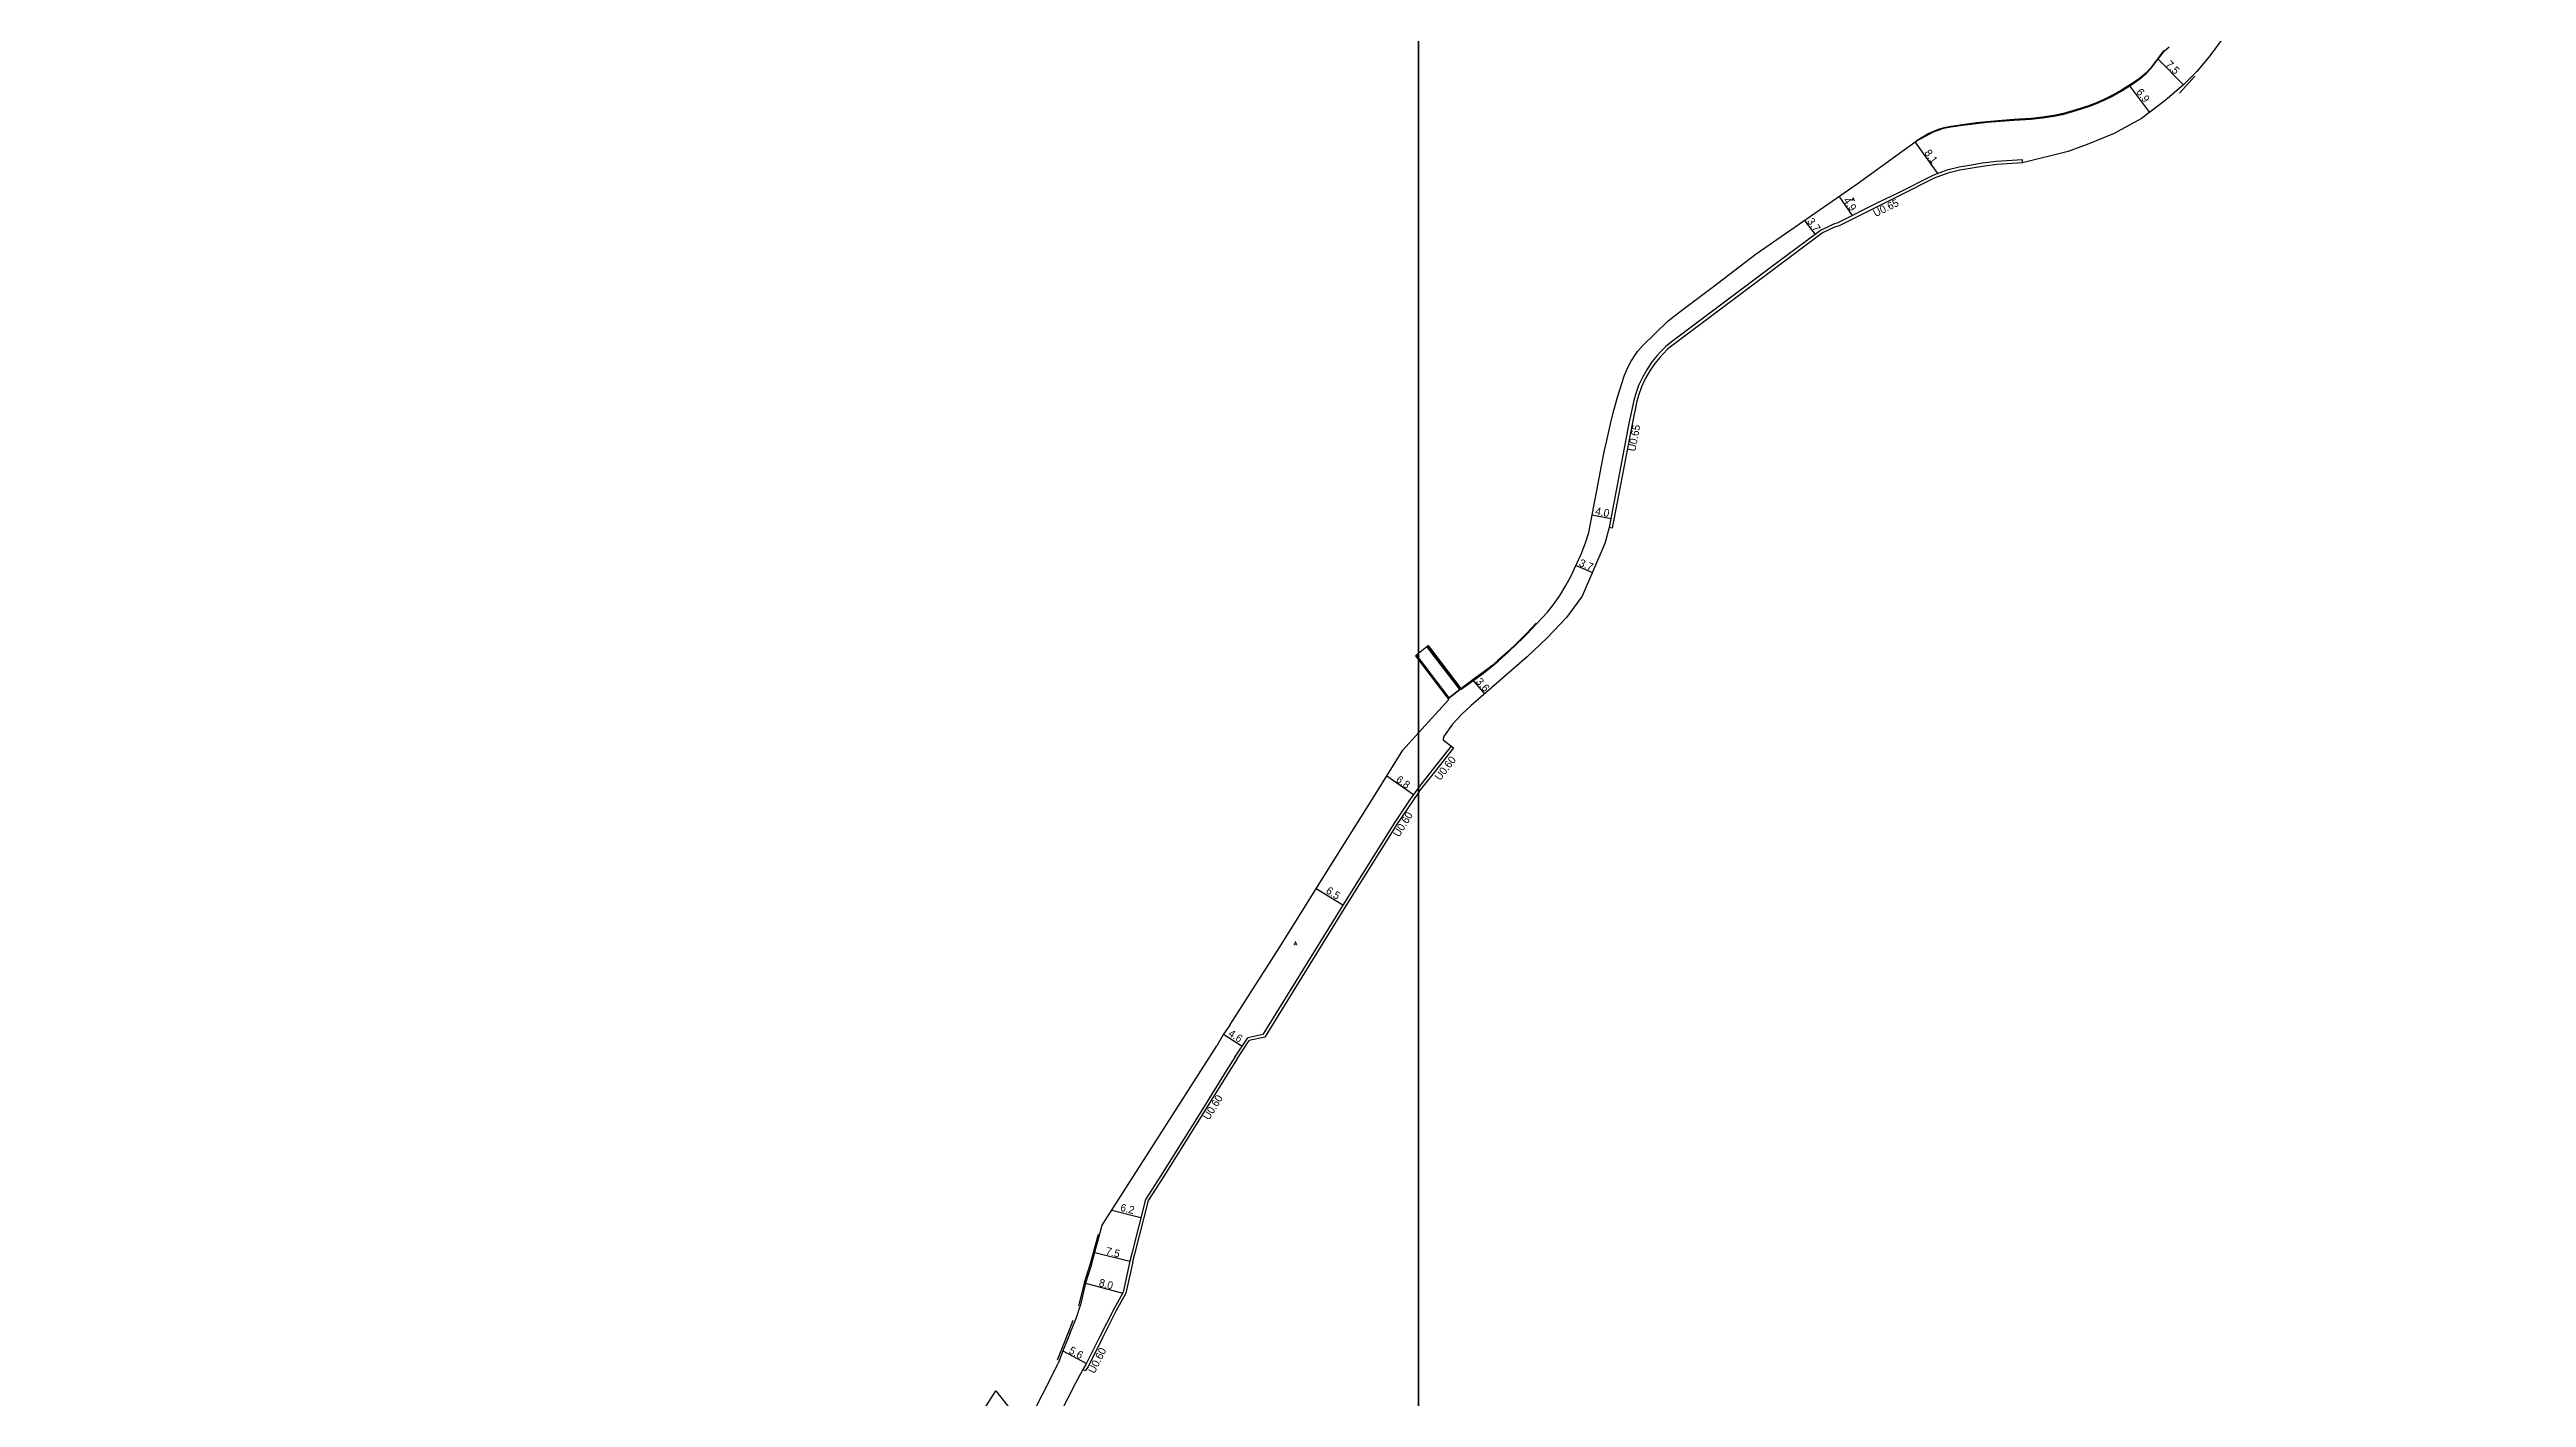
# Model space of a CAD drawing. Header units: metres. Extents: x -4000 to -2400, y -96000 to -93000.
# Drawn here: x -3485 to -2970, y -93548 to -93267 of the extents above; entities that cross this region are included whole.
import ezdxf

# ---------------------------------------------------------------- set-up
doc = ezdxf.new("R2010")
doc.units = ezdxf.units.M
doc.header["$LTSCALE"] = 2.5
for name, color, linetype in [('側溝・桝', 7, 'Continuous'), ('図郭', 7, 'Continuous'), ('幅員', 7, 'Continuous'), ('歩道・分離帯・安全施設', 7, 'Continuous'), ('舗装', 7, 'Continuous'), ('道路', 7, 'Continuous')]:
    doc.layers.add(name, color=color, linetype=linetype)
doc.styles.get("Standard").update_dxf_attribs({"font": ''})
doc.styles.add('YOKO_DECO', font='txt.shx', dxfattribs={"bigfont": 'extfont.shx'})
doc.styles.get('Standard').set_extended_font_data('@MS PGothic')

msp = doc.modelspace()

# ---------------------------------------------------------------- linework, layer by layer
at = {"layer": '側溝・桝'}
for points in [[(-3074.37, -93290.94), (-3074.41, -93290.29), (-3079.77, -93290.64), (-3082.77, -93291.02), (-3084.98, -93291.38), (-3087.57, -93291.85), (-3090.09, -93292.44), (-3093.02, -93293.54), (-3100.17, -93297.13), (-3104.51, -93299.27), (-3112.79, -93303.4), (-3113.69, -93303.7), (-3115.1, -93304.36), (-3116.19, -93304.86), (-3116.93, -93305.39), (-3125.27, -93311.62), (-3135.54, -93319.31), (-3147.72, -93328.47), (-3148.65, -93329.23), (-3149.61, -93330.2), (-3150.34, -93330.99), (-3151.41, -93332.29), (-3152.44, -93333.84), (-3153.44, -93335.57), (-3154.26, -93337.28), (-3154.9, -93339.15), (-3155.23, -93340.39), (-3156.24, -93345.19), (-3160.38, -93366.83)], [(-3193.23, -93412.31), (-3195.16, -93414.75), (-3197.26, -93417.4), (-3200, -93420.9)], [(-3200, -93420.9), (-3200.12, -93421.05), (-3201.72, -93423.32), (-3204.96, -93428.11), (-3215.43, -93444.83), (-3232.37, -93472.3), (-3235.49, -93472.96)], [(-3238.24, -93477.03), (-3240.04, -93479.89), (-3245.51, -93488.72), (-3253.68, -93501.78), (-3256.83, -93506.6), (-3259.68, -93517.88), (-3260.06, -93519.45)], [(-3238.24, -93477.03), (-3235.49, -93472.96)], [(-3260.06, -93519.45), (-3261.47, -93525.9), (-3263.47, -93529.57)], [(-3263.47, -93529.57), (-3266.29, -93535.14)], [(-3266.29, -93535.14), (-3269.21, -93540.99), (-3269.85, -93542)]]:
    msp.add_lwpolyline(points, dxfattribs=at)
at = {"layer": '図郭'}
for points in [[(-4000, -93000), (-3200, -93000), (-3200, -93600), (-4000, -93600)], [(-3200, -93000), (-2400, -93000), (-2400, -93600), (-3200, -93600)]]:
    msp.add_lwpolyline(points, close=True, dxfattribs=at)
at = {"layer": '幅員'}
for points in [[(-3046.17, -93269.36), (-3040.87, -93274.67)], [(-3052.1, -93274.93), (-3047.97, -93280.42)], [(-3091.96, -93293.14), (-3096.69, -93286.58)], [(-3109.74, -93301.88), (-3112.51, -93297.89)], [(-3119.71, -93302.89), (-3117.51, -93305.82)], [(-3163.9, -93364.2), (-3160.02, -93364.94)], [(-3167.25, -93374.69), (-3163.85, -93376.15)], [(-3188.65, -93398.66), (-3186.26, -93401.4)], [(-3206.6, -93418.51), (-3201.07, -93422.39)], [(-3221.27, -93441.91), (-3215.74, -93445.32)], [(-3240.56, -93472.26), (-3236.67, -93474.72)], [(-3263.83, -93508.83), (-3257.78, -93510.36)], [(-3267.36, -93517.66), (-3260.06, -93519.45)], [(-3269.25, -93524.06), (-3261.52, -93526.12)], [(-3274.03, -93538.14), (-3269.08, -93540.76)]]:
    msp.add_lwpolyline(points, dxfattribs=at)
at = {"layer": '歩道・分離帯・安全施設'}
for points in [[(-3044.95, -93267.57), (-3047.77, -93271.2), (-3048.7, -93272.24), (-3050.03, -93273.36), (-3051.71, -93274.5), (-3053.82, -93275.81), (-3055.63, -93276.83), (-3057.43, -93277.71), (-3058.97, -93278.41), (-3060.63, -93279.07), (-3063.28, -93279.92), (-3065.83, -93280.64), (-3067.84, -93281.05), (-3070.23, -93281.44), (-3072.59, -93281.7), (-3076.19, -93281.93), (-3081.82, -93282.37), (-3083.97, -93282.62), (-3086.85, -93283.01), (-3089.3, -93283.34), (-3090.76, -93283.61), (-3091.94, -93284), (-3092.9, -93284.39), (-3093.84, -93284.84), (-3095.63, -93285.83), (-3096.53, -93286.34)], [(-3041.75, -93276.42), (-3038.53, -93272.87)], [(-3175.52, -93386.73), (-3177.59, -93388.95), (-3178.59, -93389.93), (-3179.53, -93390.84), (-3181.34, -93392.58), (-3183.55, -93394.53), (-3184.75, -93395.56), (-3186.61, -93397), (-3188.13, -93398.06), (-3191.19, -93400.36)], [(-3200.33, -93393.58), (-3200, -93394.02)], [(-3200, -93394.02), (-3193.81, -93402.24)], [(-3191.43, -93400.31), (-3198.07, -93391.6)], [(-3266.62, -93513.93), (-3268.3, -93520.04)], [(-3268.3, -93520.04), (-3269.54, -93523.98), (-3270.11, -93526.3), (-3270.71, -93528.75)], [(-3271.9, -93531.84), (-3272.93, -93534.53), (-3274.35, -93537.96), (-3275.16, -93540.08)]]:
    msp.add_lwpolyline(points, dxfattribs=at)
at = {"layer": '舗装'}
for points in [[(-3200.42, -93393.3), (-3200, -93392.96)], [(-3200, -93392.96), (-3198.28, -93391.58)], [(-3193.63, -93402.27), (-3191.43, -93400.48)]]:
    msp.add_lwpolyline(points, dxfattribs=at)
at = {"layer": '道路'}
for points in [[(-3032.45, -93264.6), (-3035.38, -93268.67), (-3038.1, -93271.91), (-3040.91, -93274.71), (-3044.71, -93277.97), (-3049.66, -93281.69), (-3055.31, -93284.82), (-3060.96, -93287.09), (-3064.86, -93288.59), (-3074.37, -93290.94), (-3079.7, -93291.28), (-3082.68, -93291.66), (-3084.87, -93292.02), (-3087.43, -93292.48), (-3089.9, -93293.06), (-3092.76, -93294.14), (-3099.87, -93297.71), (-3104.22, -93299.85), (-3112.54, -93304.01), (-3113.45, -93304.31), (-3114.82, -93304.95), (-3115.86, -93305.43), (-3116.55, -93305.91), (-3124.88, -93312.14), (-3135.15, -93319.83), (-3147.32, -93328.98), (-3148.21, -93329.71), (-3149.14, -93330.65), (-3149.85, -93331.42), (-3150.88, -93332.68), (-3151.89, -93334.19), (-3152.87, -93335.88), (-3153.66, -93337.53), (-3154.27, -93339.34), (-3154.6, -93340.54), (-3155.6, -93345.32), (-3159.74, -93366.95), (-3160.38, -93366.83), (-3161.29, -93370.14), (-3165.94, -93381.06), (-3169.26, -93385.5), (-3173.27, -93389.78), (-3177.42, -93393.73), (-3189.07, -93403.83), (-3191.03, -93405.66), (-3192.91, -93407.76), (-3194.83, -93410.34), (-3194.89, -93411.01), (-3192.76, -93412.68), (-3194.69, -93415.13)], [(-3198.28, -93391.58), (-3191.43, -93400.48), (-3191.13, -93400.45), (-3188.01, -93398.19), (-3186.53, -93397.14), (-3184.68, -93395.69), (-3183.43, -93394.63), (-3181.27, -93392.67), (-3179.47, -93390.94), (-3178.5, -93390.02), (-3177.5, -93389.02), (-3175.43, -93386.8), (-3173.16, -93384.39), (-3172.14, -93383.11), (-3170.71, -93381.08), (-3169.4, -93378.88), (-3168.29, -93376.85), (-3167.54, -93375.33), (-3166.19, -93372.36), (-3165.29, -93370), (-3164.6, -93367.82), (-3161.38, -93351.09), (-3160.84, -93348.68), (-3160, -93344.97), (-3159.52, -93342.91), (-3158.64, -93339.71), (-3157.7, -93336.83), (-3157.14, -93335.1), (-3156.41, -93333.36), (-3155.77, -93332.2), (-3154.9, -93330.81), (-3154.43, -93330.19), (-3153.44, -93329.02), (-3148.11, -93323.82), (-3145.3, -93321.66), (-3138.91, -93316.88), (-3129.77, -93309.87), (-3108.79, -93295.31), (-3106, -93293.28), (-3096.48, -93286.42), (-3095.6, -93285.92), (-3093.81, -93284.93), (-3092.87, -93284.5), (-3091.92, -93284.09), (-3090.74, -93283.71), (-3089.29, -93283.45), (-3086.85, -93283.11), (-3083.99, -93282.72), (-3081.82, -93282.45), (-3076.19, -93282.05), (-3072.6, -93281.85), (-3070.24, -93281.59), (-3067.84, -93281.19), (-3065.81, -93280.79), (-3063.25, -93280.05), (-3060.6, -93279.23), (-3058.96, -93278.6), (-3057.37, -93277.87), (-3055.55, -93276.98), (-3053.74, -93275.95), (-3051.62, -93274.63), (-3049.94, -93273.46), (-3048.62, -93272.34), (-3047.69, -93271.29), (-3044.83, -93267.65), (-3043.85, -93266.81)], [(-3200, -93393.86), (-3200.42, -93393.3), (-3200.67, -93393.48), (-3200, -93394.37)], [(-3200, -93393.86), (-3200.42, -93393.3), (-3200, -93392.96)], [(-3200.42, -93393.3), (-3200, -93392.96)], [(-3200, -93393.86), (-3200.42, -93393.3)], [(-3200, -93392.96), (-3198.28, -93391.58)], [(-3200, -93392.96), (-3198.28, -93391.58), (-3191.43, -93400.48), (-3193.63, -93402.27)], [(-3193.63, -93402.27), (-3200, -93393.86)], [(-3200, -93409.54), (-3193.7, -93402.62), (-3193.63, -93402.27), (-3200, -93393.86)], [(-3193.63, -93402.27), (-3200, -93393.86)], [(-3200, -93394.37), (-3193.87, -93402.45), (-3193.63, -93402.27)], [(-3239.24, -93470.35), (-3228.9, -93454.17), (-3218.45, -93437.38), (-3208.93, -93422.27), (-3203.26, -93413.11), (-3200, -93409.54)], [(-3194.69, -93415.13), (-3196.79, -93417.77), (-3199.64, -93421.41), (-3200, -93421.92)], [(-3200, -93421.92), (-3201.22, -93423.66), (-3204.46, -93428.44), (-3214.92, -93445.15), (-3231.99, -93472.83), (-3235.24, -93473.52)], [(-3239.24, -93470.35), (-3240.56, -93472.26), (-3241.98, -93474.64)], [(-3268.01, -93520.13), (-3265.84, -93511.96), (-3241.98, -93474.64)], [(-3237.74, -93477.37), (-3235.24, -93473.52)], [(-3237.74, -93477.37), (-3239.53, -93480.21), (-3245, -93489.04), (-3253.17, -93502.1), (-3256.27, -93506.84), (-3259.09, -93518.02), (-3259.48, -93519.59)], [(-3268.01, -93520.13), (-3269.25, -93524.06), (-3270.42, -93528.82)], [(-3259.47, -93519.58), (-3260.9, -93526.11), (-3262.94, -93529.85)], [(-3272.51, -93534.59), (-3271.16, -93531.19), (-3270.42, -93528.82)], [(-3262.94, -93529.85), (-3265.74, -93535.41)], [(-3272.51, -93534.59), (-3274.03, -93538.14), (-3274.95, -93540.77)], [(-3265.74, -93535.41), (-3268.69, -93541.29), (-3269.34, -93542.32), (-3269.85, -93542), (-3271.36, -93544.86)]]:
    msp.add_lwpolyline(points, dxfattribs=at)
msp.add_lwpolyline([(-3191.43, -93400.48), (-3198.28, -93391.58), (-3198.03, -93391.39), (-3191.18, -93400.3)], close=True, dxfattribs=at)
at = {"layer": '道路', "flags": 128}
for points in [[(-3298.12, -93581.33), (-3297.63, -93579.04), (-3297.44, -93577.55), (-3297.05, -93573.13), (-3296.63, -93569.91), (-3296.08, -93566.94), (-3295.11, -93563.13), (-3294.24, -93560.19), (-3293.11, -93557.04), (-3292.04, -93554.36), (-3290.68, -93550.8), (-3287.96, -93546.46), (-3282.83, -93552.99), (-3281.72, -93554.05), (-3281.44, -93553.51), (-3274.95, -93540.77)], [(-3271.36, -93544.86), (-3277.81, -93557.48), (-3276.9, -93558.54), (-3277.15, -93558.74), (-3282.15, -93566.99)]]:
    msp.add_lwpolyline(points, dxfattribs=at)

# ---------------------------------------------------------------- texts
at = {"layer": '側溝・桝'}
for s, rotation, p in [('U0.65', 26, (-3104.96, -93302.23)), ('U0.65', 79, (-3154.92, -93351.07)), ('U0.60', 52, (-3195.54, -93419.58)), ('U0.60', 58, (-3204.06, -93431.35)), ('U0.60', 58, (-3243.6, -93490.25)), ('U0.60', 63, (-3267.42, -93542.98))]:
    msp.add_text(s, height=1.6, rotation=rotation, dxfattribs=at).set_placement(p)
at = {"layer": '幅員'}
for s, rotation, p in [('7.5', 315, (-3044.72, -93270.6)), ('6.9', 307, (-3050.81, -93276.21)), ('8.1', 306, (-3094.89, -93288.87)), ('4.9', 305, (-3111.75, -93298.76)), ('3.7', 307, (-3119.27, -93303.12)), ('4.0', 349, (-3163.34, -93364.1)), ('3.7', 337, (-3166.76, -93374.74)), ('3.6', 311, (-3188.21, -93398.94)), ('6.8', 325, (-3204.86, -93419.59)), ('6.5', 328, (-3219.42, -93442.77)), ('4.6', 328, (-3239.73, -93472.5)), ('6.2', 346, (-3262.16, -93508.98)), ('7.5', 346, (-3265.18, -93518.06)), ('8.0', 345, (-3266.61, -93524.63)), ('5.6', 332, (-3272.9, -93538.53))]:
    msp.add_text(s, height=1.6, rotation=rotation, dxfattribs=at).set_placement(p)
at = {"layer": '舗装', "style": 'YOKO_DECO'}
for p in [(-3109.9, -93298.86, 274.8), (-3225.9, -93453.73, 259.62)]:
    msp.add_text('A', height=0.75, dxfattribs=at).set_placement(p)

doc.saveas('drawing.dxf')
